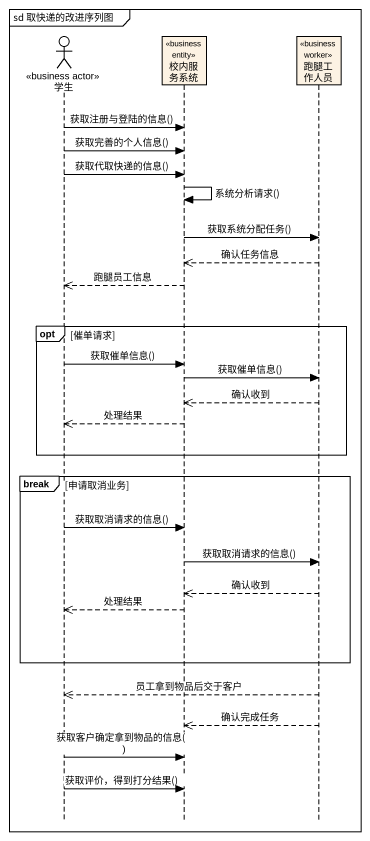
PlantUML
@startuml
mainframe sd 取快递的改进序列图
hide footbox
actor 学生 <<business actor>>
participant 校内服务系统 <<business entity>>
participant 跑腿工作人员 <<business worker>>

学生 -> 校内服务系统 : 获取注册与登陆的信息()
学生 -> 校内服务系统 : 获取完善的个人信息()
学生 -> 校内服务系统 : 获取代取快递的信息()
校内服务系统 -> 校内服务系统 : 系统分析请求()
校内服务系统 -> 跑腿工作人员 : 获取系统分配任务()
跑腿工作人员 -->> 校内服务系统 : 确认任务信息
校内服务系统 -->> 学生 : 跑腿员工信息
opt 催单请求
  学生 -> 校内服务系统 : 获取催单信息()
  校内服务系统 -> 跑腿工作人员 : 获取催单信息()
  跑腿工作人员 -->> 校内服务系统 : 确认收到
  校内服务系统 -->> 学生 : 处理结果
end
break 申请取消业务
  学生 -> 校内服务系统 : 获取取消请求的信息()
  校内服务系统 -> 跑腿工作人员 : 获取取消请求的信息()
  跑腿工作人员 -->> 校内服务系统 : 确认收到
  校内服务系统 -->> 学生 : 处理结果
end
跑腿工作人员 -->> 学生 : 员工拿到物品后交于客户
跑腿工作人员 -->> 校内服务系统 : 确认完成任务
学生 -> 校内服务系统 : 获取客户确定拿到物品的信息()
学生 -> 校内服务系统 : 获取评价，得到打分结果()
@enduml
